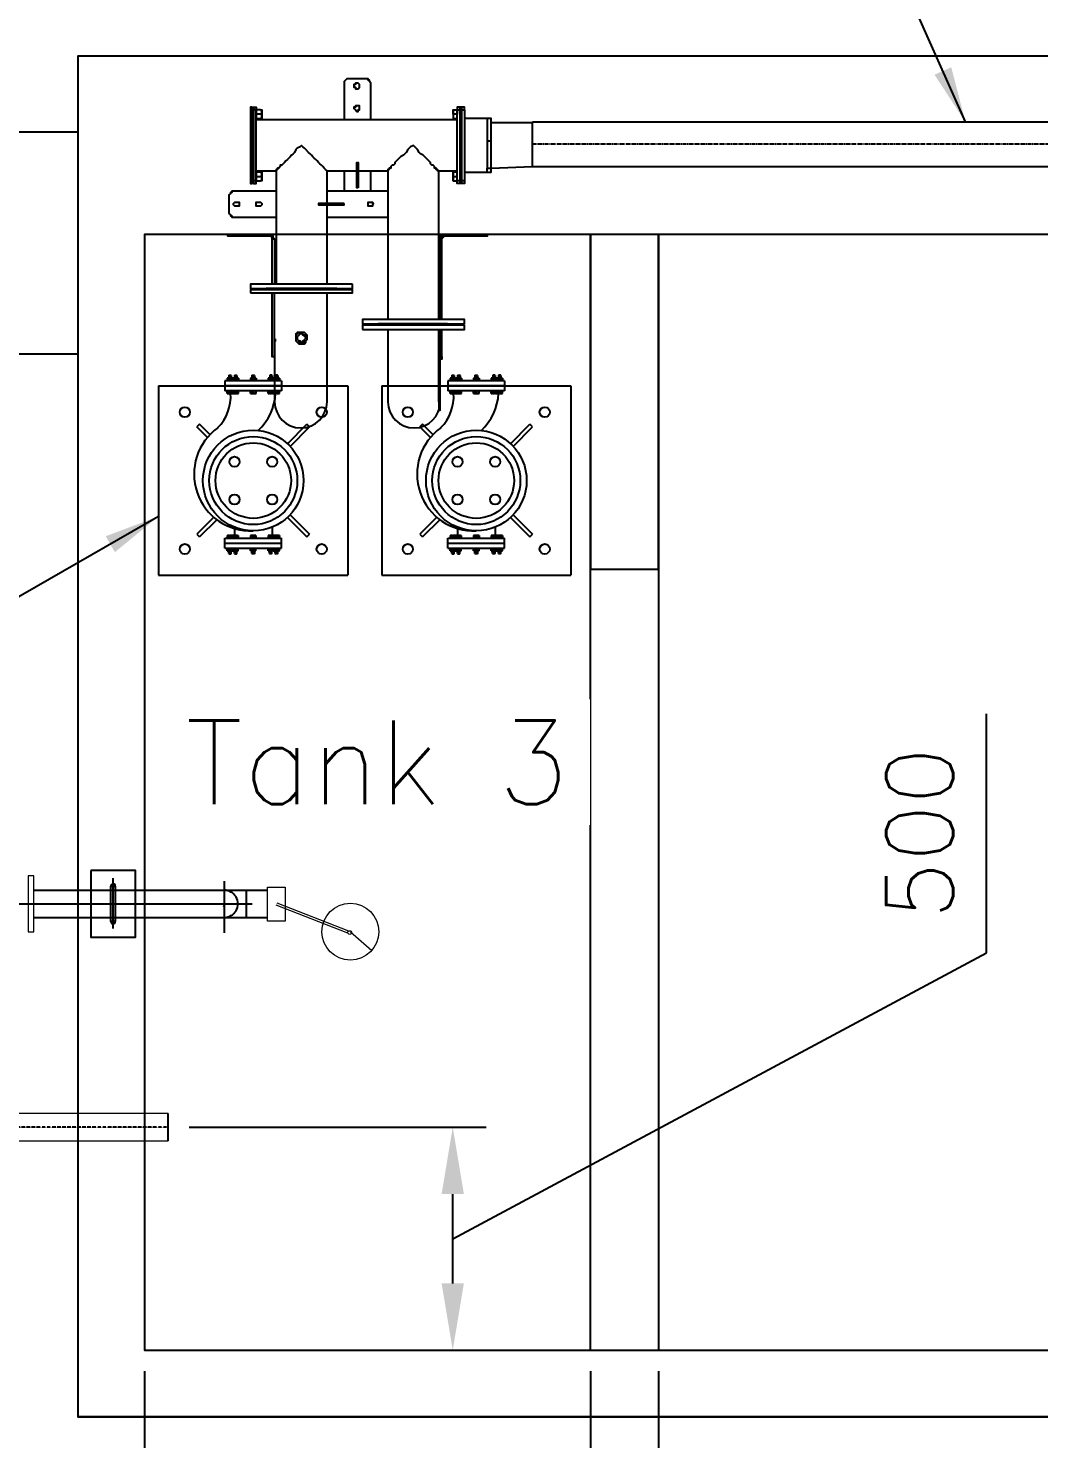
# Model space of a CAD drawing. Header units: millimetres. Extents: x 9 to 20222, y 20 to 9983.
# Drawn here: x 2404 to 4669, y 1765 to 4925 of the extents above; entities that cross this region are included whole.
import ezdxf

# ---------------------------------------------------------------- set-up
doc = ezdxf.new("R2010")
doc.units = ezdxf.units.MM
doc.header["$LTSCALE"] = 0.25
doc.linetypes.add('CENTER2', pattern=[1.125, 0.75, -0.125, 0.125, -0.125])
for name, color, linetype in [('PDF_Geometry', 7, 'Continuous'), ('PIP', 3, 'Continuous'), ('PIPE CEN', 1, 'CENTER2'), ('PIPE-JOCK', 10, 'Continuous')]:
    doc.layers.add(name, color=color, linetype=linetype)
doc.layers.add('WTS_2_PIPEFITT', color=80, linetype='Continuous', lineweight=15)
doc.layers.add('WTS_DIM', color=1, linetype='Continuous', lineweight=15)
doc.styles.add('DIMTEXT', font='swisscl.ttf')
doc.styles.add('RomanS', font='romans.shx')
doc.dimstyles.new('50 DIM', dxfattribs={"dimscale": 50, "dimtxt": 2.5, "dimasz": 2.5, "dimexe": 2.25, "dimexo": 0.8, "dimgap": 0.8, "dimtad": 3, "dimdec": 1, "dimzin": 12, "dimdsep": 46, "dimtxsty": 'DIMTEXT', "dimcen": 0, "dimclrd": 256, "dimclre": 256, "dimclrt": 3, "dimazin": 3, "dimtfac": 1, "dimtdec": 1, "dimtmove": 0, "dimatfit": 0, "dimfxl": 2.25, "dimtolj": 1, "dimarcsym": 1})
doc.dimstyles.new('SPS-100', dxfattribs={"dimscale": 100, "dimtxt": 2.5, "dimasz": 2.5, "dimexe": 1, "dimexo": 0.625, "dimgap": 1, "dimtad": 1, "dimdec": 0, "dimdsep": 46, "dimtxsty": 'RomanS', "dimcen": 1, "dimclrd": 256, "dimclre": 256, "dimclrt": 4, "dimazin": 0, "dimtfac": 1, "dimtdec": 0, "dimtmove": 0, "dimatfit": 3, "dimfxl": 0.5, "dimarcsym": 1})

# ---------------------------------------------------------------- blocks, each defined once
blk = doc.blocks.new('dggffv')
at = {"layer": 'PIP', "color": 2, "linetype": 'Continuous'}
for p, q in [((411.1, 411.1), (-411.1, 411.1)), ((-411.1, 411.1), (-411.1, -411.1)), ((411.1, 411.1), (411.1, -411.1)), ((-233, 244.7), (-244.7, 233)), ((-169.7, 158.1), (-244.7, 233)), ((-159.4, 171), (-233, 244.7)), ((187.7, 199.3), (233, 244.7)), ((199.9, 188.3), (244.7, 233)), ((244.7, 233), (233, 244.7)), ((-292.8, 123.1), (-271.4, 123.1)), ((-292.8, 123.1), (-292.8, -123.1)), ((-271.4, 123.1), (-250, 123.1)), ((-271.4, 123.1), (-271.4, -123.1)), ((-271.4, 123.1), (-271.4, -123.1)), ((-250, 123.1), (-250, -123.1)), ((389.7, -123.1), (389.7, 123.1)), ((411.1, 123.1), (389.7, 123.1)), ((411.1, -123.1), (411.1, 123.1)), ((411.1, -123.1), (411.1, 123.1)), ((432.6, 123.1), (411.1, 123.1)), ((432.6, -123.1), (432.6, 123.1)), ((-208.1, 82.2), (-237.9, 82.2)), ((-202.4, -82.2), (-237.9, -82.2)), ((-292.8, -123.1), (-271.4, -123.1)), ((-271.4, -123.1), (-250, -123.1)), ((-160.2, -148.6), (-244.7, -233)), ((-148.6, -160.2), (-233, -244.7)), ((148.6, -160.2), (233, -244.7)), ((160.2, -148.6), (244.7, -233)), ((411.1, -123.1), (389.7, -123.1)), ((432.6, -123.1), (411.1, -123.1)), ((-244.7, -233), (-233, -244.7)), ((233, -244.7), (244.7, -233)), ((411.1, -411.1), (-411.1, -411.1))]:
    blk.add_line(p, q, dxfattribs=at)
for centre, radius in [((-297.2, 297.2), 22), ((297.2, 297.2), 22), ((0, 0), 218.5), ((0, 0), 191), ((0, 0), 164), ((-81.9, 81.9), 22), ((81.9, 81.9), 22), ((-81.9, -81.9), 22), ((81.9, -81.9), 22), ((-297.2, -297.2), 22), ((297.2, -297.2), 22)]:
    blk.add_circle(centre, radius, dxfattribs=at)
for centre, radius, start, end in [((28.4, 10.5), 247, 35.40283, 182.43702), ((366.1, 292.9), 194.9, 225.61243, 273.40433), ((391.5, 141.7), 238.9, 223.21011, 266.67893)]:
    blk.add_arc(centre, radius, start, end, dxfattribs=at)
at = {"layer": 'PIPE-JOCK', "color": 2}
for p, q in [((-316.3, 106.8), (-317.9, 105.2)), ((-317.9, 105.2), (-317.9, 97.9)), ((-317.9, 105.2), (-317.9, 97.9)), ((-317.9, 105.2), (-317.9, 97.9)), ((-316.3, 96.3), (-317.9, 97.9)), ((-316.3, 81.8), (-317.9, 80.2)), ((-317.9, 80.2), (-317.9, 72.9)), ((-317.9, 80.2), (-317.9, 72.9)), ((-317.9, 80.2), (-317.9, 72.9)), ((-316.3, 71.3), (-317.9, 72.9)), ((-316.3, 106.8), (-304.9, 106.8)), ((-316.3, 106.8), (-316.3, 96.3)), ((-316.3, 106.8), (-316.3, 96.3)), ((-316.3, 96.3), (-304.9, 96.3)), ((-316.3, 81.8), (-316.3, 71.3)), ((-316.3, 81.8), (-316.3, 71.3)), ((-316.3, 81.8), (-304.9, 81.8)), ((-316.3, 71.3), (-304.9, 71.3)), ((-314.7, 106.8), (-314.7, 96.3)), ((-314.7, 106.8), (-314.7, 96.3)), ((-314.7, 106.8), (-314.7, 96.3)), ((-314.7, 81.8), (-314.7, 71.3)), ((-314.7, 81.8), (-314.7, 71.3)), ((-314.7, 81.8), (-314.7, 71.3)), ((-313.1, 106.8), (-313.1, 96.3)), ((-313.1, 81.8), (-313.1, 71.3)), ((-311.4, 106.8), (-311.4, 96.3)), ((-311.4, 81.8), (-311.4, 71.3)), ((-309.8, 106.8), (-309.8, 96.3)), ((-309.8, 81.8), (-309.8, 71.3)), ((-308.2, 106.8), (-308.2, 96.3)), ((-308.2, 81.8), (-308.2, 71.3)), ((-306.6, 106.8), (-306.6, 96.3)), ((-306.6, 81.8), (-306.6, 71.3)), ((-304.9, 113.7), (-304.9, 90.3)), ((-304.9, 113.7), (-292.8, 113.7)), ((-304.9, 90.3), (-292.8, 90.3)), ((-304.9, 88.6), (-292.8, 88.6)), ((-304.9, 88.6), (-304.9, 65.3)), ((-304.9, 65.3), (-292.8, 65.3)), ((-302.5, 110.9), (-292.8, 110.9)), ((-302.5, 102.4), (-292.8, 102.4)), ((-302.5, 93.8), (-292.8, 93.8)), ((-302.5, 85.9), (-292.8, 85.9)), ((-302.5, 77.3), (-292.8, 77.3)), ((-302.5, 68.8), (-292.8, 68.8)), ((-237.9, 113.7), (-250, 113.6)), ((-250, 110.9), (-240.6, 110.9)), ((-250, 102.4), (-240.6, 102.4)), ((-250, 93.8), (-240.6, 93.8)), ((-237.9, 90.3), (-250, 90.3)), ((-237.9, 88.6), (-250, 88.6)), ((-250, 85.9), (-240.6, 85.9)), ((-250, 77.3), (-240.6, 77.3)), ((-250, 68.8), (-240.6, 68.8)), ((-237.9, 65.3), (-250, 65.3)), ((-237.9, 113.7), (-237.9, 90.3)), ((-237.9, 88.6), (-237.9, 65.3)), ((377.6, 113.2), (389.7, 113.1)), ((377.6, 113.2), (377.6, 89.8)), ((377.6, 89.8), (389.7, 89.8)), ((377.6, 88.2), (377.6, 64.8)), ((377.6, 88.2), (389.7, 88.1)), ((377.6, 64.8), (389.7, 64.8)), ((389.7, 110.4), (380.3, 110.4)), ((389.7, 101.9), (380.3, 101.9)), ((389.7, 93.4), (380.3, 93.4)), ((389.7, 85.4), (380.3, 85.4)), ((389.7, 76.9), (380.3, 76.9)), ((389.7, 68.3), (380.3, 68.3)), ((444.7, 113.2), (432.6, 113.2)), ((442.2, 110.4), (432.6, 110.4)), ((442.2, 101.9), (432.6, 101.9)), ((442.2, 93.4), (432.6, 93.4)), ((444.7, 89.8), (432.6, 89.8)), ((444.7, 88.2), (432.6, 88.2)), ((442.2, 85.4), (432.6, 85.4)), ((442.2, 76.9), (432.6, 76.9)), ((442.2, 68.3), (432.6, 68.3)), ((444.7, 64.8), (432.6, 64.8)), ((444.7, 113.2), (444.7, 89.8)), ((456, 106.3), (444.7, 106.3)), ((456, 95.8), (444.7, 95.8)), ((444.7, 88.2), (444.7, 64.8)), ((456, 81.3), (444.7, 81.3)), ((456, 70.8), (444.7, 70.8)), ((446.3, 106.3), (446.3, 95.8)), ((446.3, 81.3), (446.3, 70.8)), ((448, 106.3), (448, 95.8)), ((448, 81.3), (448, 70.8)), ((449.6, 106.3), (449.6, 95.8)), ((449.6, 81.3), (449.6, 70.8)), ((451.2, 106.3), (451.2, 95.8)), ((451.2, 81.3), (451.2, 70.8)), ((452.8, 106.3), (452.8, 95.8)), ((452.8, 81.3), (452.8, 70.8)), ((454.4, 106.3), (454.4, 95.8)), ((454.4, 106.3), (454.4, 95.8)), ((454.4, 106.3), (454.4, 95.8)), ((454.4, 81.3), (454.4, 70.8)), ((454.4, 81.3), (454.4, 70.8)), ((454.4, 81.3), (454.4, 70.8)), ((456, 106.3), (456, 95.8)), ((456, 106.3), (456, 95.8)), ((456, 106.3), (457.6, 104.7)), ((456, 95.8), (457.6, 97.4)), ((456, 81.3), (457.6, 79.7)), ((456, 81.3), (456, 70.8)), ((456, 81.3), (456, 70.8)), ((456, 70.8), (457.6, 72.4)), ((457.6, 104.7), (457.6, 97.4)), ((457.6, 104.7), (457.6, 97.4)), ((457.6, 104.7), (457.6, 97.4)), ((457.6, 79.7), (457.6, 72.4)), ((457.6, 79.7), (457.6, 72.4)), ((457.6, 79.7), (457.6, 72.4)), ((-316.3, 5.9), (-317.9, 4.3)), ((-317.9, -4.6), (-317.9, 4.3)), ((-317.9, -4.6), (-317.9, 4.3)), ((-316.3, -6.2), (-316.3, 5.9)), ((-316.3, 5.9), (-304.9, 5.9)), ((-314.7, -6.2), (-314.7, 5.9)), ((-313.1, -6.2), (-313.1, 5.9)), ((-311.4, -6.2), (-311.4, 5.9)), ((-309.8, -6.2), (-309.8, 5.9)), ((-308.2, -6.2), (-308.2, 5.9)), ((-306.6, -6.2), (-306.6, 5.9)), ((-304.9, -11.8), (-304.9, 11.9)), ((-304.9, 11.9), (-292.8, 11.9)), ((-302.5, 8.4), (-292.8, 8.4)), ((-237.9, 11.9), (-250, 11.9)), ((-250, 8.4), (-240.6, 8.4)), ((-237.9, -11.8), (-237.9, 11.9)), ((377.6, 11.8), (389.7, 11.8)), ((377.6, 11.8), (377.6, -11.9)), ((389.7, 8.7), (380.3, 8.7)), ((380.3, 0.1), (389.7, 0.1)), ((444.7, 11.8), (432.6, 11.8)), ((442.2, 8.7), (432.6, 8.7)), ((442.2, 0.1), (432.6, 0.1)), ((444.7, 11.8), (444.7, -11.9)), ((456, 6.2), (444.7, 6.2)), ((446.3, 6.2), (446.3, -5.9)), ((448, 6.2), (448, -5.9)), ((449.6, 6.2), (449.6, -5.9)), ((451.2, 6.2), (451.2, -5.9)), ((452.8, 6.2), (452.8, -5.9)), ((454.4, 6.2), (454.4, -5.9)), ((456, 6.2), (457.6, 4.6)), ((456, 6.2), (456, -5.9)), ((457.6, 4.6), (457.6, -4.3)), ((457.6, 4.6), (457.6, -4.3)), ((-316.3, -6.2), (-317.9, -4.6)), ((-316.3, -6.2), (-304.9, -6.2)), ((-304.9, -11.8), (-292.8, -11.8)), ((-302.5, -0.1), (-292.8, -0.1)), ((-302.5, -8.7), (-292.8, -8.7)), ((-240.6, -0.1), (-250, -0.1)), ((-250, -8.7), (-240.6, -8.7)), ((-237.9, -11.8), (-250, -11.8)), ((377.6, -11.9), (389.7, -11.9)), ((389.7, -8.4), (380.3, -8.4)), ((442.2, -8.4), (432.6, -8.4)), ((444.7, -11.9), (432.6, -11.9)), ((456, -5.9), (444.7, -5.9)), ((456, -5.9), (457.6, -4.3)), ((-316.3, -70.8), (-317.9, -72.4)), ((-317.9, -79.7), (-317.9, -72.4)), ((-317.9, -79.7), (-317.9, -72.4)), ((-317.9, -79.7), (-317.9, -72.4)), ((-316.3, -81.3), (-317.9, -79.7)), ((-316.3, -95.8), (-317.9, -97.4)), ((-317.9, -104.7), (-317.9, -97.4)), ((-317.9, -104.7), (-317.9, -97.4)), ((-317.9, -104.7), (-317.9, -97.4)), ((-316.3, -106.3), (-317.9, -104.7)), ((-316.3, -70.8), (-304.9, -70.8)), ((-316.3, -81.3), (-316.3, -70.8)), ((-316.3, -81.3), (-316.3, -70.8)), ((-316.3, -81.3), (-304.9, -81.3)), ((-316.3, -106.3), (-316.3, -95.8)), ((-316.3, -106.3), (-316.3, -95.8)), ((-316.3, -95.8), (-304.9, -95.8)), ((-316.3, -106.3), (-304.9, -106.3)), ((-314.7, -81.3), (-314.7, -70.8)), ((-314.7, -81.3), (-314.7, -70.8)), ((-314.7, -81.3), (-314.7, -70.8)), ((-314.7, -106.3), (-314.7, -95.8)), ((-314.7, -106.3), (-314.7, -95.8)), ((-314.7, -106.3), (-314.7, -95.8)), ((-313.1, -81.3), (-313.1, -70.8)), ((-313.1, -106.3), (-313.1, -95.8)), ((-311.4, -81.3), (-311.4, -70.8)), ((-311.4, -106.3), (-311.4, -95.8)), ((-309.8, -81.3), (-309.8, -70.8)), ((-309.8, -106.3), (-309.8, -95.8)), ((-308.2, -81.3), (-308.2, -70.8)), ((-308.2, -106.3), (-308.2, -95.8)), ((-306.6, -81.3), (-306.6, -70.8)), ((-306.6, -106.3), (-306.6, -95.8)), ((-304.9, -88.2), (-304.9, -64.8)), ((-304.9, -64.8), (-292.8, -64.8)), ((-304.9, -88.2), (-292.8, -88.2)), ((-304.9, -89.8), (-292.8, -89.8)), ((-304.9, -113.2), (-304.9, -89.8)), ((-304.9, -113.2), (-292.8, -113.2)), ((-302.5, -68.3), (-292.8, -68.3)), ((-302.5, -76.9), (-292.8, -76.9)), ((-302.5, -85.4), (-292.8, -85.4)), ((-302.5, -93.4), (-292.8, -93.4)), ((-302.5, -101.9), (-292.8, -101.9)), ((-302.5, -110.4), (-292.8, -110.4)), ((-237.9, -64.8), (-250, -64.8)), ((-250, -68.3), (-240.6, -68.3)), ((-250, -76.9), (-240.6, -76.9)), ((-250, -85.4), (-240.6, -85.4)), ((-237.9, -88.2), (-250, -88.1)), ((-237.9, -89.8), (-250, -89.8)), ((-250, -93.4), (-240.6, -93.4)), ((-250, -101.9), (-240.6, -101.9)), ((-250, -110.4), (-240.6, -110.4)), ((-237.9, -113.2), (-250, -113.1)), ((-237.9, -88.2), (-237.9, -64.8)), ((-237.9, -113.2), (-237.9, -89.8)), ((377.6, -65.3), (389.7, -65.3)), ((377.6, -88.6), (377.6, -65.3)), ((377.6, -88.6), (389.7, -88.6)), ((377.6, -113.7), (377.6, -90.3)), ((377.6, -90.3), (389.7, -90.3)), ((377.6, -113.7), (389.7, -113.6)), ((389.7, -68.8), (380.3, -68.8)), ((389.7, -77.3), (380.3, -77.3)), ((389.7, -85.9), (380.3, -85.9)), ((389.7, -93.8), (380.3, -93.8)), ((389.7, -102.4), (380.3, -102.4)), ((389.7, -110.9), (380.3, -110.9)), ((444.7, -65.3), (432.6, -65.3)), ((442.2, -68.8), (432.6, -68.8)), ((442.2, -77.3), (432.6, -77.3)), ((442.2, -85.9), (432.6, -85.9)), ((444.7, -88.6), (432.6, -88.6)), ((444.7, -90.3), (432.6, -90.3)), ((442.2, -93.8), (432.6, -93.8)), ((442.2, -102.4), (432.6, -102.4)), ((442.2, -110.9), (432.6, -110.9)), ((444.7, -113.7), (432.6, -113.7)), ((444.7, -88.6), (444.7, -65.3)), ((456, -71.3), (444.7, -71.3)), ((456, -81.8), (444.7, -81.8)), ((444.7, -113.7), (444.7, -90.3)), ((456, -96.3), (444.7, -96.3)), ((456, -106.8), (444.7, -106.8)), ((446.3, -81.8), (446.3, -71.3)), ((446.3, -106.8), (446.3, -96.3)), ((448, -81.8), (448, -71.3)), ((448, -106.8), (448, -96.3)), ((449.6, -81.8), (449.6, -71.3)), ((449.6, -106.8), (449.6, -96.3)), ((451.2, -81.8), (451.2, -71.3)), ((451.2, -106.8), (451.2, -96.3)), ((452.8, -81.8), (452.8, -71.3)), ((452.8, -106.8), (452.8, -96.3)), ((454.4, -81.8), (454.4, -71.3)), ((454.4, -81.8), (454.4, -71.3)), ((454.4, -81.8), (454.4, -71.3)), ((454.4, -106.8), (454.4, -96.3)), ((454.4, -106.8), (454.4, -96.3)), ((454.4, -106.8), (454.4, -96.3)), ((456, -81.8), (456, -71.3)), ((456, -81.8), (456, -71.3)), ((456, -71.3), (457.6, -72.9)), ((456, -81.8), (457.6, -80.2)), ((456, -96.3), (457.6, -97.9)), ((456, -106.8), (456, -96.3)), ((456, -106.8), (456, -96.3)), ((456, -106.8), (457.6, -105.2)), ((457.6, -80.2), (457.6, -72.9)), ((457.6, -80.2), (457.6, -72.9)), ((457.6, -80.2), (457.6, -72.9)), ((457.6, -105.2), (457.6, -97.9)), ((457.6, -105.2), (457.6, -97.9)), ((457.6, -105.2), (457.6, -97.9))]:
    blk.add_line(p, q, dxfattribs=at)
for centre, radius, start, end in [((-302.9, 113), 2.13, 160.39928, 282.13373), ((-302, 90.9), 2.94, 98.31764, 192.18536), ((-302.9, 87.9), 2.13, 160.39928, 282.13373), ((-302, 65.9), 2.94, 98.31764, 192.18536), ((-300, 106.6), 4.93, 120.15978, 239.84022), ((-300, 98.1), 4.93, 120.12104, 239.87896), ((-300, 81.6), 4.93, 120.15978, 239.84022), ((-300, 73.1), 4.93, 120.12104, 239.87896), ((-240.2, 113.2), 2.37, 261.43533, 9.96526), ((-242.6, 106.6), 4.71, 295.35066, 64.64934), ((-242.6, 98.1), 4.72, 295.35181, 64.64819), ((-240.6, 91), 2.8, 344.78674, 89.78618), ((-240.2, 88.2), 2.37, 261.43533, 9.96526), ((-242.6, 81.6), 4.71, 295.35066, 64.64934), ((-242.6, 73.1), 4.72, 295.35181, 64.64819), ((-240.6, 66), 2.8, 344.78674, 89.78618), ((380.3, 90.6), 2.8, 90.21382, 195.21326), ((380.3, 65.5), 2.8, 90.21382, 195.21326), ((380, 112.7), 2.37, 170.03474, 278.56467), ((382.3, 106.1), 4.71, 115.35066, 244.64934), ((382.3, 97.6), 4.72, 115.35181, 244.64819), ((380, 87.7), 2.37, 170.03474, 278.56467), ((382.3, 81.1), 4.71, 115.35066, 244.64934), ((382.3, 72.6), 4.72, 115.35181, 244.64819), ((442.6, 112.5), 2.13, 257.86627, 19.60072), ((439.7, 106.1), 4.93, 300.15978, 59.84022), ((439.7, 97.6), 4.93, 300.12104, 59.87896), ((441.8, 90.4), 2.94, 347.81464, 81.68236), ((442.6, 87.4), 2.13, 257.86627, 19.60072), ((439.7, 81.1), 4.93, 300.15978, 59.84022), ((439.7, 72.6), 4.93, 300.12104, 59.87896), ((441.8, 65.4), 2.94, 347.81464, 81.68236), ((-300.8, 12.2), 4.13, 183.40374, 246.09326), ((-300, 4.1), 4.93, 120.12104, 239.87896), ((-240.6, 11.2), 2.8, 270.21382, 15.21326), ((-242.6, 4.1), 4.72, 295.35181, 64.64819), ((380, 11), 2.37, 170.03474, 278.56467), ((382.3, 4.4), 4.71, 115.35066, 244.64934), ((382.3, -4.1), 4.72, 115.35181, 244.64819), ((442, 11.3), 2.69, 275.21187, 1.51157), ((439.7, 4.4), 4.93, 300.15978, 59.84022), ((439.7, -4.1), 4.93, 300.12104, 59.87896), ((-300, -4.4), 4.93, 120.15978, 239.84022), ((-302.2, -11.3), 2.69, 95.21187, 181.51157), ((-242.6, -4.4), 4.71, 295.35066, 64.64934), ((-240.2, -11), 2.37, 350.03474, 98.56467), ((380.3, -11.2), 2.8, 90.21382, 195.21326), ((440.5, -12.2), 4.13, 3.40374, 66.09326), ((-302, -65.4), 2.94, 167.81464, 261.68236), ((-302.9, -87.4), 2.13, 77.86627, 199.60072), ((-302, -90.4), 2.94, 167.81464, 261.68236), ((-302.9, -112.5), 2.13, 77.86627, 199.60072), ((-300, -72.6), 4.93, 120.12104, 239.87896), ((-300, -81.1), 4.93, 120.15978, 239.84022), ((-300, -97.6), 4.93, 120.12104, 239.87896), ((-300, -106.1), 4.93, 120.15978, 239.84022), ((-240.6, -65.5), 2.8, 270.21382, 15.21326), ((-242.6, -72.6), 4.72, 295.35181, 64.64819), ((-242.6, -81.1), 4.71, 295.35066, 64.64934), ((-240.2, -87.7), 2.37, 350.03474, 98.56467), ((-240.6, -90.6), 2.8, 270.21382, 15.21326), ((-242.6, -97.6), 4.72, 295.35181, 64.64819), ((-242.6, -106.1), 4.71, 295.35066, 64.64934), ((-240.2, -112.7), 2.37, 350.03474, 98.56467), ((380.3, -66), 2.8, 164.78674, 269.78618), ((380.3, -91), 2.8, 164.78674, 269.78618), ((382.3, -73.1), 4.72, 115.35181, 244.64819), ((382.3, -81.6), 4.71, 115.35066, 244.64934), ((380, -88.2), 2.37, 81.43533, 189.96526), ((382.3, -98.1), 4.72, 115.35181, 244.64819), ((382.3, -106.6), 4.71, 115.35066, 244.64934), ((380, -113.2), 2.37, 81.43533, 189.96526), ((441.8, -65.9), 2.94, 278.31764, 12.18536), ((439.7, -73.1), 4.93, 300.12104, 59.87896), ((439.7, -81.6), 4.93, 300.15978, 59.84022), ((442.6, -87.9), 2.13, 340.39928, 102.13373), ((441.8, -90.9), 2.94, 278.31764, 12.18536), ((439.7, -98.1), 4.93, 300.12104, 59.87896), ((439.7, -106.6), 4.93, 300.15978, 59.84022), ((442.6, -113), 2.13, 340.39928, 102.13373)]:
    blk.add_arc(centre, radius, start, end, dxfattribs=at)
blk = doc.blocks.new('*D62')
at = {"color": 1, "lineweight": -2, "transparency": 16777216}
for p, q in [((3816.5, 1916.1), (3816.5, 1376.2)), ((8316.7, 1916.1), (8316.7, 1376.2)), ((8166.7, 1451.2), (3966.5, 1451.2))]:
    blk.add_line(p, q, dxfattribs=at)
at = {"color": 1, "transparency": 16777216}
for points in [[(3966.5, 1476.2), (3966.5, 1426.2), (3816.5, 1451.2)], [(8166.7, 1476.2), (8166.7, 1426.2), (8316.7, 1451.2)]]:
    blk.add_solid(points, dxfattribs=at)
at = {"layer": 'Defpoints', "color": 0, "transparency": 16777216}
for p in [(3816.5, 1963), (8316.7, 1963), (3816.5, 1451.2)]:
    blk.add_point(p, dxfattribs=at)
at = {"color": 4, "transparency": 16777216, "insert": (6066.6, 1601.2), "char_height": 150, "attachment_point": 5, "style": 'RomanS', "bg_fill": 3, "box_fill_scale": 1.1, "bg_fill_color": 256, "bg_fill_true_color": 13158600, "bg_fill_transparency": 0}
blk.add_mtext('4500', dxfattribs=at)
blk = doc.blocks.new('*D68')
at = {"color": 1, "lineweight": -2, "transparency": 16777216}
for p, q in [((2664.1, 1916.1), (2664.1, 1335.2)), ((3664.1, 1916.1), (3664.1, 1335.2)), ((2814.1, 1410.2), (3514.1, 1410.2))]:
    blk.add_line(p, q, dxfattribs=at)
at = {"color": 1, "transparency": 16777216}
for points in [[(2814.1, 1435.2), (2814.1, 1385.2), (2664.1, 1410.2)], [(3514.1, 1435.2), (3514.1, 1385.2), (3664.1, 1410.2)]]:
    blk.add_solid(points, dxfattribs=at)
at = {"layer": 'Defpoints', "color": 0, "transparency": 16777216}
for p in [(2664.1, 1963), (3664.1, 1963), (3664.1, 1410.2)]:
    blk.add_point(p, dxfattribs=at)
at = {"color": 4, "transparency": 16777216, "insert": (3164.1, 1560.2), "char_height": 150, "attachment_point": 5, "style": 'RomanS', "bg_fill": 3, "box_fill_scale": 1.1, "bg_fill_color": 256, "bg_fill_true_color": 13158600, "bg_fill_transparency": 0}
blk.add_mtext('1000', dxfattribs=at)
blk = doc.blocks.new('*D64')
at = {"color": 1, "lineweight": -2, "transparency": 16777216}
for p, q in [((4552.2, 2853.8), (4552.2, 3389.5)), ((3355.5, 2213), (4552.2, 2853.8)), ((2764.2, 2463), (3430.5, 2463)), ((3355.5, 2113), (3355.5, 2313)), ((2711, 1963), (3430.5, 1963))]:
    blk.add_line(p, q, dxfattribs=at)
at = {"color": 1, "transparency": 16777216}
for points in [[(3330.5, 2313), (3380.5, 2313), (3355.5, 2463)], [(3330.5, 2113), (3380.5, 2113), (3355.5, 1963)]]:
    blk.add_solid(points, dxfattribs=at)
at = {"layer": 'Defpoints', "color": 0, "transparency": 16777216}
for p in [(2717.3, 2463), (3355.5, 2463), (2664.1, 1963)]:
    blk.add_point(p, dxfattribs=at)
at = {"color": 4, "transparency": 16777216, "insert": (4402.2, 3121.7), "char_height": 150, "attachment_point": 5, "rotation": 90, "style": 'RomanS', "bg_fill": 3, "box_fill_scale": 1.1, "bg_fill_color": 256, "bg_fill_true_color": 13158600, "bg_fill_transparency": 0}
blk.add_mtext('500', dxfattribs=at)

msp = doc.modelspace()

# ---------------------------------------------------------------- linework, layer by layer
at = {"color": 1}
msp.add_line((2594.1, 2908.3), (2594.1, 3021.1), dxfattribs=at)
at = {"color": 6}
for p, q in [((2843, 3014), (2843, 2898.6)), ((2416.3, 2993.9), (2843, 2993.9)), ((2416.3, 2932.9), (2840.8, 2932.9))]:
    msp.add_line(p, q, dxfattribs=at)
for p, q in [((2843, 2958), (2841.1, 2958.7)), ((2717.3, 2432.5), (2717.3, 2493.5))]:
    msp.add_line(p, q)
for points in [[(11966.1, 4863), (2514.9, 4863), (2514.9, 1813.8)], [(3534.3, 4715.3), (11290.8, 4715.3)], [(3534.3, 4615.3), (11290.8, 4615.3)]]:
    msp.add_lwpolyline(points)
at = {"color": 1, "linetype": 'CENTER2', "ltscale": 50}
msp.add_lwpolyline([(11290.8, 4665.3), (3534, 4665.3)], dxfattribs=at)
for points in [[(2664.1, 1963), (3664.1, 1963), (3664.1, 4463), (2664.1, 4463)], [(3664.1, 3713), (3816.5, 3713), (3816.5, 4463), (3664.1, 4463)], [(3816.5, 1963), (8316.7, 1963), (8316.7, 4463), (3816.5, 4463)], [(2589.2, 2923.7), (2589.2, 3003.1), (2599, 3003.1), (2599, 2923.7)]]:
    msp.add_lwpolyline(points, close=True)
at = {"color": 1}
msp.add_lwpolyline([(2544.1, 3038.4), (2544.1, 2888.4), (2644.1, 2888.4), (2644.1, 3038.4)], close=True, dxfattribs=at)
at = {"lineweight": 5}
msp.add_lwpolyline([(2717.3, 2493.5), (2350.1, 2493.5), (2350.1, 2432.5), (2717.3, 2432.5)], dxfattribs=at)
for centre, radius, start, end in [((3014.9, 4088.4), 58.7, 180, 0), ((3268.9, 4088.4), 58.7, 180, 0), ((2594.1, 3003.1), 4.95, 350.8122, 180), ((2594.1, 2923.7), 4.92, 180, 0)]:
    msp.add_arc(centre, radius, start, end)
at = {"color": 6}
msp.add_arc((2843.2, 2963.4), 30.5, 269.5169, 90.4831, dxfattribs=at)
at = {"layer": 'PDF_Geometry', "lineweight": 25}
for p, q in [((3073.7, 4088.4), (3073.7, 4332.8)), ((3210.2, 4250.3), (3210.2, 4088.4)), ((3324.5, 4088.4), (3324.5, 4250.3))]:
    msp.add_line(p, q, dxfattribs=at)
for points in [[(2565.7, 4863), (2514.9, 4863), (2514.9, 1813.8), (13115.3, 1813.8), (13115.3, 4047.8), (13115.3, 1813.8), (2514.9, 1813.8)], [(3172.1, 4720.1), (3172.1, 4802.6), (3168.9, 4805.8), (3168.9, 4809), (3165.7, 4809), (3165.7, 4812.2), (3162.6, 4812.2), (3159.4, 4812.2), (3121.3, 4812.2), (3118.1, 4812.2), (3114.9, 4809), (3111.8, 4805.8), (3111.8, 4802.6), (3111.8, 4720.1)], [(2902.2, 4583.6), (2902.2, 4580.4), (2902.2, 4577.2), (2905.4, 4577.2), (2905.4, 4580.4), (2905.4, 4583.6), (2905.4, 4742.3), (2902.2, 4742.3), (2902.2, 4583.6), (2905.4, 4583.6), (2908.6, 4583.6), (2908.6, 4580.4), (2908.6, 4577.2), (2914.9, 4577.2), (2914.9, 4580.4), (2914.9, 4583.6), (2908.6, 4583.6), (2908.6, 4580.4), (2908.6, 4577.2), (2905.4, 4577.2), (2905.4, 4580.4), (2905.4, 4583.6), (2905.4, 4742.3), (2905.4, 4745.5), (2905.4, 4748.7), (2902.2, 4748.7), (2902.2, 4745.5), (2902.2, 4742.3)], [(2914.9, 4583.6), (2914.9, 4742.3), (2908.6, 4742.3), (2908.6, 4745.5), (2908.6, 4748.7), (2914.9, 4748.7), (2914.9, 4745.5), (2914.9, 4742.3)], [(2914.9, 4742.3), (2914.9, 4742.3)], [(2924.5, 4742.3), (2927.6, 4742.3), (2927.6, 4739.1), (2924.5, 4742.3), (2914.9, 4742.3), (2914.9, 4739.1), (2914.9, 4732.8)], [(3381.6, 4583.6), (3381.6, 4580.4), (3381.6, 4577.2), (3375.3, 4577.2), (3375.3, 4580.4), (3375.3, 4583.6), (3375.3, 4580.4), (3375.3, 4577.2), (3372.1, 4577.2), (3372.1, 4580.4), (3372.1, 4583.6), (3365.7, 4583.6), (3365.7, 4742.3), (3365.7, 4739.1), (3365.7, 4732.8), (3356.2, 4732.8), (3356.2, 4736), (3356.2, 4739.1), (3356.2, 4742.3), (3365.7, 4742.3), (3372.1, 4742.3), (3372.1, 4745.5), (3372.1, 4748.7), (3365.7, 4748.7), (3365.7, 4745.5), (3365.7, 4742.3)], [(3356.2, 4742.3), (3356.2, 4739.1), (3356.2, 4736), (3356.2, 4732.8), (3356.2, 4729.6), (3356.2, 4726.5), (3356.2, 4723.3)], [(3356.2, 4742.3), (3356.2, 4742.3)], [(3381.6, 4742.3), (3381.6, 4583.6), (3375.3, 4583.6), (3375.3, 4742.3), (3381.6, 4742.3), (3381.6, 4745.5), (3381.6, 4748.7), (3375.3, 4748.7), (3375.3, 4745.5), (3375.3, 4742.3), (3375.3, 4583.6), (3372.1, 4583.6), (3372.1, 4580.4), (3372.1, 4577.2), (3365.7, 4577.2), (3365.7, 4580.4), (3365.7, 4583.6)], [(3365.7, 4742.3), (3365.7, 4742.3)], [(2914.9, 4723.3), (2914.9, 4723.3)], [(3365.7, 4720.1), (2914.9, 4720.1)], [(2924.5, 4732.8), (2927.6, 4736), (2927.6, 4739.1), (2927.6, 4736), (2927.6, 4732.8), (2927.6, 4729.6), (2927.6, 4726.5), (2927.6, 4723.3), (2924.5, 4723.3)], [(3356.2, 4732.8), (3356.2, 4729.6), (3356.2, 4726.5), (3356.2, 4723.3), (3365.7, 4723.3), (3365.7, 4729.6), (3365.7, 4732.8)], [(3356.2, 4723.3), (3356.2, 4723.3)], [(3365.7, 4723.3), (3365.7, 4723.3)], [(3432.4, 4602.6), (3441.9, 4602.6), (3441.9, 4612.2), (3441.9, 4672.5), (3441.9, 4723.3), (3432.4, 4723.3), (3381.6, 4723.3)], [(3432.4, 4723.3), (3432.4, 4713.8), (3432.4, 4710.6), (3432.4, 4707.4), (3432.4, 4704.2), (3432.4, 4701.1), (3432.4, 4694.7), (3432.4, 4691.5), (3432.4, 4688.4), (3432.4, 4685.2), (3432.4, 4682), (3432.4, 4672.5)], [(3441.9, 4672.5), (3432.4, 4672.5), (3432.4, 4659.8), (3432.4, 4656.6), (3432.4, 4653.4), (3432.4, 4647.1), (3432.4, 4643.9), (3432.4, 4637.6), (3432.4, 4634.4), (3432.4, 4631.2), (3432.4, 4628), (3432.4, 4621.7), (3432.4, 4612.2), (3441.9, 4612.2), (3534, 4615.3), (3534, 4618.5), (3534, 4621.7), (3534, 4624.9), (3534, 4628), (3534, 4631.2), (3534, 4634.4), (3534, 4637.6), (3534, 4640.7), (3534, 4643.9), (3534, 4647.1), (3534, 4653.4), (3534, 4656.6), (3534, 4659.8), (3534, 4666.1), (3534, 4669.3), (3534, 4672.5), (3534, 4675.7), (3534, 4682), (3534, 4685.2), (3534, 4688.4), (3534, 4691.5), (3534, 4694.7), (3534, 4697.9), (3534, 4701.1), (3534, 4704.2), (3534, 4707.4), (3534, 4710.6), (3534, 4713.8), (3441.9, 4713.8)], [(2514.9, 4195), (1514.9, 4195), (1514.9, 4693.4), (2514.9, 4693.4)], [(3073.7, 4605.8), (3070.5, 4609), (3067.3, 4612.2), (3064.1, 4615.3), (3061, 4618.5), (3057.8, 4621.7), (3054.6, 4624.9), (3051.4, 4628), (3048.3, 4631.2), (3045.1, 4634.4), (3041.9, 4637.6), (3038.7, 4640.7), (3035.6, 4643.9), (3032.4, 4647.1), (3026, 4653.4), (3022.9, 4656.6), (3019.7, 4659.8), (3016.5, 4663), (3013.3, 4659.8), (3007, 4656.6), (3003.8, 4653.4), (3000.6, 4647.1), (2997.5, 4643.9), (2994.3, 4640.7), (2991.1, 4637.6), (2988, 4634.4), (2984.8, 4631.2), (2981.6, 4628), (2978.4, 4624.9), (2975.3, 4621.7), (2972.1, 4618.5), (2968.9, 4618.5), (2968.9, 4615.3), (2965.7, 4612.2), (2962.6, 4612.2), (2962.6, 4609), (2959.4, 4609), (2959.4, 4605.8)], [(3324.5, 4605.8), (3321.3, 4605.8), (3321.3, 4609), (3318.1, 4609), (3318.1, 4612.2), (3314.9, 4612.2), (3314.9, 4615.3), (3311.8, 4618.5), (3308.6, 4618.5), (3305.4, 4621.7), (3305.4, 4624.9), (3302.2, 4628), (3299.1, 4631.2), (3295.9, 4634.4), (3292.7, 4637.6), (3289.5, 4640.7), (3283.2, 4643.9), (3280, 4647.1), (3276.8, 4653.4), (3273.7, 4656.6), (3270.5, 4659.8), (3267.3, 4663), (3261, 4659.8), (3257.8, 4656.6), (3254.6, 4653.4), (3251.4, 4647.1), (3248.3, 4643.9), (3245.1, 4640.7), (3238.7, 4637.6), (3235.6, 4634.4), (3232.4, 4631.2), (3229.2, 4628), (3226, 4624.9), (3226, 4621.7), (3222.9, 4618.5), (3219.7, 4618.5), (3216.5, 4615.3), (3216.5, 4612.2), (3213.3, 4612.2), (3213.3, 4609), (3210.2, 4609), (3210.2, 4605.8)], [(2914.9, 4605.8), (2959.4, 4605.8), (2959.4, 4351.8)], [(2914.9, 4602.6), (2914.9, 4602.6)], [(2924.5, 4602.6), (2927.6, 4602.6), (2927.6, 4599.5), (2924.5, 4602.6), (2914.9, 4602.6), (2914.9, 4599.5), (2914.9, 4593.1), (2924.5, 4593.1)], [(2914.9, 4593.1), (2914.9, 4589.9), (2914.9, 4583.6), (2924.5, 4583.6), (2927.6, 4586.8), (2927.6, 4589.9), (2927.6, 4586.8), (2927.6, 4583.6), (2924.5, 4583.6)], [(2914.9, 4583.6), (2914.9, 4583.6)], [(3073.7, 4532.8), (3073.7, 4605.8), (3140.3, 4605.8)], [(3111.8, 4605.8), (3111.8, 4561.4), (3172.1, 4561.4), (3172.1, 4605.8)], [(3143.5, 4605.8), (3210.2, 4605.8), (3210.2, 4272.5)], [(3324.5, 4272.5), (3324.5, 4605.8), (3365.7, 4605.8)], [(3356.2, 4593.1), (3356.2, 4589.9), (3356.2, 4593.1), (3356.2, 4596.3), (3356.2, 4599.5), (3356.2, 4602.6)], [(3356.2, 4602.6), (3356.2, 4602.6)], [(3356.2, 4583.6), (3356.2, 4586.8), (3356.2, 4589.9), (3356.2, 4586.8), (3356.2, 4583.6), (3365.7, 4583.6), (3365.7, 4589.9), (3365.7, 4593.1)], [(3356.2, 4583.6), (3356.2, 4583.6)], [(3365.7, 4602.6), (3365.7, 4602.6)], [(3365.7, 4583.6), (3365.7, 4583.6)], [(3381.6, 4602.6), (3432.4, 4602.6), (3432.4, 4605.8), (3432.4, 4609), (3432.4, 4612.2)], [(3432.4, 4602.6), (3432.4, 4602.6)], [(2959.4, 4501.1), (2867.3, 4501.1), (2864.1, 4501.1), (2861, 4501.1), (2861, 4504.2), (2857.8, 4504.2), (2857.8, 4507.4), (2854.6, 4510.6), (2854.6, 4551.8), (2857.8, 4555), (2857.8, 4558.2), (2861, 4558.2), (2861, 4561.4), (2864.1, 4561.4), (2867.3, 4561.4), (2959.4, 4561.4)], [(3073.7, 4561.4), (3210.2, 4561.4)], [(3073.7, 4351.8), (3073.7, 4529.6)], [(3210.2, 4501.1), (3073.7, 4501.1)], [(2854.6, 4459.8), (2851.4, 4459.8), (2851.4, 4463)], [(2946.7, 4459.8), (2854.6, 4459.8), (2854.6, 4463)], [(3210.2, 4463), (3073.7, 4463)], [(3426, 4463), (3426, 4459.8), (3334, 4459.8), (3334, 4463), (3330.8, 4463), (3330.8, 4459.8), (3327.6, 4459.8), (3327.6, 4456.6), (3327.6, 4453.4), (3327.6, 4272.5)], [(3334, 4459.8), (3334, 4456.6), (3330.8, 4456.6), (3330.8, 4453.4), (3327.6, 4453.4)], [(3432.4, 4463), (3432.4, 4459.8), (3429.2, 4459.8), (3426, 4459.8)], [(3664.1, 4463), (3664.1, 4161.4)], [(3816.5, 4161.4), (3816.5, 4463)], [(2949.9, 4453.4), (2949.9, 4351.8)], [(2956.2, 4453.4), (2956.2, 4351.8)], [(3330.8, 4272.5), (3330.8, 4453.4)], [(3095.9, 4339.1), (3095.9, 4342.3), (3092.7, 4342.3), (3089.5, 4342.3), (3086.4, 4342.3), (3083.2, 4342.3), (3080, 4342.3), (3076.8, 4342.3), (3073.7, 4342.3), (3067.3, 4342.3), (3064.1, 4342.3), (3061, 4342.3), (3054.6, 4342.3), (3051.4, 4342.3), (3045.1, 4342.3), (3041.9, 4342.3), (3035.6, 4342.3), (3032.4, 4342.3), (3026, 4342.3), (3019.7, 4342.3), (3016.5, 4342.3), (3010.2, 4342.3), (3003.8, 4342.3), (3000.6, 4342.3), (2994.3, 4342.3), (2991.1, 4342.3), (2984.8, 4342.3), (2981.6, 4342.3), (2975.3, 4342.3), (2972.1, 4342.3), (2965.7, 4342.3), (2962.6, 4342.3), (2959.4, 4342.3), (2956.2, 4342.3), (2953, 4342.3), (2949.9, 4342.3), (2946.7, 4342.3), (2943.5, 4342.3), (2940.3, 4342.3), (2937.2, 4342.3), (2937.2, 4339.1)], [(2937.2, 4342.3), (2937.2, 4342.3)], [(2937.2, 4342.3), (2940.3, 4342.3), (2943.5, 4342.3), (2946.7, 4342.3), (2949.9, 4342.3), (2953, 4342.3), (2956.2, 4342.3), (2962.6, 4342.3), (2965.7, 4342.3), (2968.9, 4342.3), (2972.1, 4342.3), (2978.4, 4342.3), (2981.6, 4342.3), (2988, 4342.3), (2991.1, 4342.3), (2997.5, 4342.3), (3003.8, 4342.3), (3007, 4342.3), (3013.3, 4342.3), (3019.7, 4342.3), (3022.9, 4342.3), (3029.2, 4342.3), (3035.6, 4342.3), (3038.7, 4342.3), (3045.1, 4342.3), (3048.3, 4342.3), (3054.6, 4342.3), (3057.8, 4342.3), (3061, 4342.3), (3067.3, 4342.3), (3070.5, 4342.3), (3073.7, 4342.3), (3076.8, 4342.3), (3080, 4342.3), (3083.2, 4342.3), (3086.4, 4342.3), (3089.5, 4342.3), (3092.7, 4342.3), (3095.9, 4342.3)], [(2949.9, 4332.8), (2949.9, 4189.9), (2956.2, 4189.9), (2956.2, 4332.8)], [(3095.9, 4342.3), (3095.9, 4342.3)], [(3343.5, 4259.8), (3343.5, 4263), (3340.3, 4263), (3337.2, 4263), (3334, 4263), (3330.8, 4263), (3327.6, 4263), (3324.5, 4263), (3321.3, 4263), (3318.1, 4263), (3314.9, 4263), (3311.8, 4263), (3305.4, 4263), (3302.2, 4263), (3295.9, 4263), (3292.7, 4263), (3286.4, 4263), (3280, 4263), (3276.8, 4263), (3270.5, 4263), (3267.3, 4263), (3261, 4263), (3254.6, 4263), (3251.4, 4263), (3245.1, 4263), (3238.7, 4263), (3235.6, 4263), (3229.2, 4263), (3226, 4263), (3222.9, 4263), (3216.5, 4263), (3213.3, 4263), (3210.2, 4263), (3207, 4263), (3203.8, 4263), (3200.6, 4263), (3197.5, 4263), (3194.3, 4263), (3191.1, 4263), (3188, 4263), (3188, 4259.8)], [(3188, 4263), (3188, 4263)], [(3188, 4263), (3191.1, 4263), (3194.3, 4263), (3197.5, 4263), (3200.6, 4263), (3203.8, 4263), (3207, 4263), (3210.2, 4263), (3216.5, 4263), (3219.7, 4263), (3222.9, 4263), (3229.2, 4263), (3232.4, 4263), (3238.7, 4263), (3241.9, 4263), (3248.3, 4263), (3251.4, 4263), (3257.8, 4263), (3264.1, 4263), (3267.3, 4263), (3273.7, 4263), (3280, 4263), (3283.2, 4263), (3289.5, 4263), (3292.7, 4263), (3299.1, 4263), (3302.2, 4263), (3308.6, 4263), (3311.8, 4263), (3318.1, 4263), (3321.3, 4263), (3324.5, 4263), (3327.6, 4263), (3330.8, 4263), (3334, 4263), (3337.2, 4263), (3340.3, 4263), (3343.5, 4263)], [(3327.6, 4250.3), (3327.6, 4189.9), (3330.8, 4189.9), (3330.8, 4250.3)], [(3343.5, 4263), (3343.5, 4263)], [(2956.2, 4228), (2959.4, 4228)], [(2959.4, 4224.9), (2956.2, 4224.9), (2956.2, 4088.4)], [(3324.5, 4228), (3327.6, 4228)], [(3330.8, 4189.9), (3330.8, 4186.8), (3330.8, 4183.6), (3327.6, 4183.6)]]:
    msp.add_lwpolyline(points, dxfattribs=at)
for points in [[(3146.7, 4796.3), (3146.7, 4799.5), (3143.5, 4802.6), (3140.3, 4802.6), (3137.2, 4802.6), (3137.2, 4799.5), (3134, 4799.5), (3134, 4796.3), (3134, 4793.1), (3137.2, 4793.1), (3137.2, 4789.9), (3140.3, 4789.9), (3143.5, 4789.9), (3146.7, 4793.1)], [(2905.4, 4748.7), (2908.6, 4748.7), (2908.6, 4745.5), (2908.6, 4742.3), (2905.4, 4742.3), (2905.4, 4745.5)], [(2908.6, 4742.3), (2908.6, 4583.6)], [(3146.7, 4745.5), (3146.7, 4748.7), (3146.7, 4751.8), (3143.5, 4751.8), (3140.3, 4751.8), (3137.2, 4751.8), (3137.2, 4748.7), (3134, 4748.7), (3134, 4745.5), (3137.2, 4742.3), (3140.3, 4739.1), (3143.5, 4739.1), (3143.5, 4742.3), (3146.7, 4742.3)], [(3372.1, 4748.7), (3372.1, 4745.5), (3372.1, 4742.3), (3372.1, 4583.6), (3372.1, 4742.3), (3375.3, 4742.3), (3375.3, 4745.5), (3375.3, 4748.7)], [(2924.5, 4723.3), (2927.6, 4726.5), (2927.6, 4729.6), (2927.6, 4732.8), (2924.5, 4732.8), (2914.9, 4732.8), (2914.9, 4729.6), (2914.9, 4723.3)], [(3143.5, 4567.7), (3140.3, 4567.7), (3140.3, 4624.9), (3143.5, 4624.9)], [(2927.6, 4599.5), (2927.6, 4596.3), (2927.6, 4593.1), (2927.6, 4589.9), (2924.5, 4593.1), (2927.6, 4596.3)], [(3356.2, 4602.6), (3356.2, 4599.5), (3356.2, 4596.3), (3356.2, 4593.1), (3365.7, 4593.1), (3365.7, 4599.5), (3365.7, 4602.6)], [(2876.8, 4532.8), (2876.8, 4529.6), (2876.8, 4526.5), (2873.7, 4526.5), (2870.5, 4526.5), (2867.3, 4526.5), (2864.1, 4529.6), (2864.1, 4532.8), (2867.3, 4536), (2870.5, 4536), (2873.7, 4536), (2876.8, 4536)], [(2927.6, 4532.8), (2927.6, 4529.6), (2924.5, 4526.5), (2921.3, 4526.5), (2918.1, 4526.5), (2914.9, 4526.5), (2914.9, 4529.6), (2914.9, 4532.8), (2914.9, 4536), (2918.1, 4536), (2921.3, 4536), (2924.5, 4536)], [(3111.8, 4532.8), (3054.6, 4532.8), (3054.6, 4529.6), (3111.8, 4529.6)], [(3178.4, 4532.8), (3175.3, 4529.6), (3175.3, 4526.5), (3172.1, 4526.5), (3168.9, 4526.5), (3165.7, 4526.5), (3165.7, 4529.6), (3165.7, 4532.8), (3165.7, 4536), (3168.9, 4536), (3172.1, 4536), (3175.3, 4536), (3175.3, 4532.8)], [(2946.7, 4463), (2946.7, 4459.8), (2949.9, 4456.6), (2949.9, 4453.4), (2956.2, 4453.4), (2953, 4456.6), (2953, 4459.8), (2949.9, 4459.8), (2949.9, 4463)], [(3130.8, 4351.8), (3127.6, 4351.8), (3124.5, 4351.8), (3121.3, 4351.8), (3118.1, 4351.8), (3114.9, 4351.8), (3111.8, 4351.8), (3108.6, 4351.8), (3102.2, 4351.8), (3099.1, 4351.8), (3095.9, 4351.8), (3089.5, 4351.8), (3086.4, 4351.8), (3080, 4351.8), (3073.7, 4351.8), (3070.5, 4351.8), (3064.1, 4351.8), (3057.8, 4351.8), (3051.4, 4351.8), (3045.1, 4351.8), (3038.7, 4351.8), (3032.4, 4351.8), (3026, 4351.8), (3019.7, 4351.8), (3013.3, 4351.8), (3007, 4351.8), (3000.6, 4351.8), (2994.3, 4351.8), (2988, 4351.8), (2981.6, 4351.8), (2978.4, 4351.8), (2972.1, 4351.8), (2965.7, 4351.8), (2959.4, 4351.8), (2953, 4351.8), (2949.9, 4351.8), (2943.5, 4351.8), (2940.3, 4351.8), (2934, 4351.8), (2930.8, 4351.8), (2927.6, 4351.8), (2921.3, 4351.8), (2918.1, 4351.8), (2914.9, 4351.8), (2911.8, 4351.8), (2908.6, 4351.8), (2905.4, 4351.8), (2902.2, 4351.8), (2902.2, 4342.3), (2905.4, 4342.3), (2908.6, 4342.3), (2911.8, 4342.3), (2914.9, 4342.3), (2918.1, 4342.3), (2921.3, 4342.3), (2927.6, 4342.3), (2930.8, 4342.3), (2934, 4342.3), (2940.3, 4342.3), (2943.5, 4342.3), (2949.9, 4342.3), (2953, 4342.3), (2959.4, 4342.3), (2965.7, 4342.3), (2972.1, 4342.3), (2978.4, 4342.3), (2981.6, 4342.3), (2988, 4342.3), (2994.3, 4342.3), (3000.6, 4342.3), (3007, 4342.3), (3013.3, 4342.3), (3019.7, 4342.3), (3026, 4342.3), (3032.4, 4342.3), (3038.7, 4342.3), (3045.1, 4342.3), (3051.4, 4342.3), (3057.8, 4342.3), (3064.1, 4342.3), (3070.5, 4342.3), (3073.7, 4342.3), (3080, 4342.3), (3086.4, 4342.3), (3089.5, 4342.3), (3095.9, 4342.3), (3099.1, 4342.3), (3102.2, 4342.3), (3108.6, 4342.3), (3111.8, 4342.3), (3114.9, 4342.3), (3118.1, 4342.3), (3121.3, 4342.3), (3124.5, 4342.3), (3127.6, 4342.3), (3130.8, 4342.3)], [(2902.2, 4332.8), (2905.4, 4332.8), (2908.6, 4332.8), (2911.8, 4332.8), (2914.9, 4332.8), (2918.1, 4332.8), (2924.5, 4332.8), (2927.6, 4332.8), (2930.8, 4332.8), (2937.2, 4332.8), (2940.3, 4332.8), (2946.7, 4332.8), (2949.9, 4332.8), (2956.2, 4332.8), (2962.6, 4332.8), (2965.7, 4332.8), (2972.1, 4332.8), (2978.4, 4332.8), (2984.8, 4332.8), (2991.1, 4332.8), (2997.5, 4332.8), (3003.8, 4332.8), (3010.2, 4332.8), (3016.5, 4332.8), (3022.9, 4332.8), (3029.2, 4332.8), (3035.6, 4332.8), (3041.9, 4332.8), (3048.3, 4332.8), (3054.6, 4332.8), (3057.8, 4332.8), (3064.1, 4332.8), (3070.5, 4332.8), (3076.8, 4332.8), (3080, 4332.8), (3086.4, 4332.8), (3092.7, 4332.8), (3095.9, 4332.8), (3099.1, 4332.8), (3105.4, 4332.8), (3108.6, 4332.8), (3111.8, 4332.8), (3114.9, 4332.8), (3118.1, 4332.8), (3121.3, 4332.8), (3124.5, 4332.8), (3127.6, 4332.8), (3130.8, 4332.8), (3130.8, 4339.1), (3127.6, 4339.1), (3124.5, 4339.1), (3121.3, 4339.1), (3118.1, 4339.1), (3114.9, 4339.1), (3111.8, 4339.1), (3108.6, 4339.1), (3105.4, 4339.1), (3099.1, 4339.1), (3095.9, 4339.1), (3092.7, 4339.1), (3086.4, 4339.1), (3080, 4339.1), (3076.8, 4339.1), (3070.5, 4339.1), (3064.1, 4339.1), (3057.8, 4339.1), (3054.6, 4339.1), (3048.3, 4339.1), (3041.9, 4339.1), (3035.6, 4339.1), (3029.2, 4339.1), (3022.9, 4339.1), (3016.5, 4339.1), (3010.2, 4339.1), (3003.8, 4339.1), (2997.5, 4339.1), (2991.1, 4339.1), (2984.8, 4339.1), (2978.4, 4339.1), (2972.1, 4339.1), (2965.7, 4339.1), (2962.6, 4339.1), (2956.2, 4339.1), (2949.9, 4339.1), (2946.7, 4339.1), (2940.3, 4339.1), (2937.2, 4339.1), (2930.8, 4339.1), (2927.6, 4339.1), (2924.5, 4339.1), (2918.1, 4339.1), (2914.9, 4339.1), (2911.8, 4339.1), (2908.6, 4339.1), (2905.4, 4339.1), (2902.2, 4339.1)], [(3381.6, 4263), (3381.6, 4272.5), (3378.4, 4272.5), (3375.3, 4272.5), (3372.1, 4272.5), (3368.9, 4272.5), (3365.7, 4272.5), (3362.6, 4272.5), (3356.2, 4272.5), (3353, 4272.5), (3349.9, 4272.5), (3343.5, 4272.5), (3340.3, 4272.5), (3334, 4272.5), (3330.8, 4272.5), (3324.5, 4272.5), (3318.1, 4272.5), (3314.9, 4272.5), (3308.6, 4272.5), (3302.2, 4272.5), (3295.9, 4272.5), (3289.5, 4272.5), (3283.2, 4272.5), (3276.8, 4272.5), (3270.5, 4272.5), (3264.1, 4272.5), (3257.8, 4272.5), (3251.4, 4272.5), (3245.1, 4272.5), (3238.7, 4272.5), (3232.4, 4272.5), (3226, 4272.5), (3219.7, 4272.5), (3216.5, 4272.5), (3210.2, 4272.5), (3203.8, 4272.5), (3197.5, 4272.5), (3194.3, 4272.5), (3188, 4272.5), (3184.8, 4272.5), (3181.6, 4272.5), (3175.3, 4272.5), (3172.1, 4272.5), (3168.9, 4272.5), (3165.7, 4272.5), (3162.6, 4272.5), (3159.4, 4272.5), (3156.2, 4272.5), (3153, 4272.5), (3153, 4263), (3156.2, 4263), (3159.4, 4263), (3162.6, 4263), (3165.7, 4263), (3168.9, 4263), (3172.1, 4263), (3175.3, 4263), (3181.6, 4263), (3184.8, 4263), (3188, 4263), (3194.3, 4263), (3197.5, 4263), (3203.8, 4263), (3210.2, 4263), (3216.5, 4263), (3219.7, 4263), (3226, 4263), (3232.4, 4263), (3238.7, 4263), (3245.1, 4263), (3251.4, 4263), (3257.8, 4263), (3264.1, 4263), (3270.5, 4263), (3276.8, 4263), (3283.2, 4263), (3289.5, 4263), (3295.9, 4263), (3302.2, 4263), (3308.6, 4263), (3314.9, 4263), (3318.1, 4263), (3324.5, 4263), (3330.8, 4263), (3334, 4263), (3340.3, 4263), (3343.5, 4263), (3349.9, 4263), (3353, 4263), (3356.2, 4263), (3362.6, 4263), (3365.7, 4263), (3368.9, 4263), (3372.1, 4263), (3375.3, 4263), (3378.4, 4263)], [(3003.8, 4231.2), (3003.8, 4228), (3003.8, 4224.9), (3007, 4221.7), (3010.2, 4221.7), (3010.2, 4218.5), (3013.3, 4218.5), (3016.5, 4218.5), (3019.7, 4218.5), (3022.9, 4221.7), (3026, 4221.7), (3026, 4224.9), (3029.2, 4228), (3029.2, 4231.2), (3029.2, 4234.4), (3026, 4237.6), (3026, 4240.7), (3022.9, 4243.9), (3019.7, 4243.9), (3016.5, 4243.9), (3013.3, 4243.9), (3010.2, 4243.9), (3007, 4243.9), (3007, 4240.7), (3003.8, 4240.7), (3003.8, 4237.6), (3003.8, 4234.4)], [(3016.5, 4243.9), (3013.3, 4243.9), (3010.2, 4243.9), (3007, 4240.7), (3003.8, 4237.6), (3003.8, 4234.4), (3003.8, 4231.2), (3003.8, 4228), (3003.8, 4224.9), (3007, 4221.7), (3010.2, 4218.5), (3013.3, 4218.5), (3016.5, 4218.5), (3019.7, 4218.5), (3022.9, 4218.5), (3026, 4221.7), (3026, 4224.9), (3029.2, 4228), (3029.2, 4231.2), (3029.2, 4234.4), (3029.2, 4237.6), (3026, 4240.7), (3022.9, 4243.9), (3019.7, 4243.9)], [(3026, 4231.2), (3026, 4234.4), (3022.9, 4234.4), (3022.9, 4237.6), (3019.7, 4237.6), (3019.7, 4240.7), (3016.5, 4240.7), (3013.3, 4240.7), (3010.2, 4237.6), (3007, 4234.4), (3007, 4231.2), (3007, 4228), (3010.2, 4224.9), (3013.3, 4224.9), (3013.3, 4221.7), (3016.5, 4221.7), (3019.7, 4221.7), (3019.7, 4224.9), (3022.9, 4224.9), (3022.9, 4228)], [(3153, 4250.3), (3156.2, 4250.3), (3159.4, 4250.3), (3162.6, 4250.3), (3165.7, 4250.3), (3168.9, 4250.3), (3172.1, 4250.3), (3175.3, 4250.3), (3178.4, 4250.3), (3184.8, 4250.3), (3188, 4250.3), (3191.1, 4250.3), (3197.5, 4250.3), (3203.8, 4250.3), (3207, 4250.3), (3213.3, 4250.3), (3219.7, 4250.3), (3226, 4250.3), (3232.4, 4250.3), (3238.7, 4250.3), (3245.1, 4250.3), (3251.4, 4250.3), (3257.8, 4250.3), (3264.1, 4250.3), (3270.5, 4250.3), (3276.8, 4250.3), (3283.2, 4250.3), (3286.4, 4250.3), (3292.7, 4250.3), (3299.1, 4250.3), (3305.4, 4250.3), (3311.8, 4250.3), (3318.1, 4250.3), (3324.5, 4250.3), (3327.6, 4250.3), (3334, 4250.3), (3340.3, 4250.3), (3343.5, 4250.3), (3349.9, 4250.3), (3353, 4250.3), (3356.2, 4250.3), (3359.4, 4250.3), (3362.6, 4250.3), (3365.7, 4250.3), (3368.9, 4250.3), (3372.1, 4250.3), (3375.3, 4250.3), (3378.4, 4250.3), (3381.6, 4250.3), (3381.6, 4259.8), (3378.4, 4259.8), (3375.3, 4259.8), (3372.1, 4259.8), (3368.9, 4259.8), (3365.7, 4259.8), (3362.6, 4259.8), (3359.4, 4259.8), (3356.2, 4259.8), (3353, 4259.8), (3349.9, 4259.8), (3343.5, 4259.8), (3340.3, 4259.8), (3334, 4259.8), (3327.6, 4259.8), (3324.5, 4259.8), (3318.1, 4259.8), (3311.8, 4259.8), (3305.4, 4259.8), (3299.1, 4259.8), (3292.7, 4259.8), (3286.4, 4259.8), (3283.2, 4259.8), (3276.8, 4259.8), (3270.5, 4259.8), (3264.1, 4259.8), (3257.8, 4259.8), (3251.4, 4259.8), (3245.1, 4259.8), (3238.7, 4259.8), (3232.4, 4259.8), (3226, 4259.8), (3219.7, 4259.8), (3213.3, 4259.8), (3207, 4259.8), (3203.8, 4259.8), (3197.5, 4259.8), (3191.1, 4259.8), (3188, 4259.8), (3184.8, 4259.8), (3178.4, 4259.8), (3175.3, 4259.8), (3172.1, 4259.8), (3168.9, 4259.8), (3165.7, 4259.8), (3162.6, 4259.8), (3159.4, 4259.8), (3156.2, 4259.8), (3153, 4259.8)], [(3327.6, 4224.9), (3324.5, 4224.9), (3324.5, 4069.3), (3327.6, 4069.3)]]:
    msp.add_lwpolyline(points, close=True, dxfattribs=at)
at = {"layer": 'PIPE CEN'}
msp.add_line((2717.3, 2463), (2323.1, 2463), dxfattribs=at)
at = {"layer": 'PIPE CEN', "ltscale": 5}
msp.add_lwpolyline([(2017.9, 2963.4), (2906, 2963.4)], dxfattribs=at)
at = {"layer": 'WTS_2_PIPEFITT'}
for p, q in [((3120.5, 2897.8), (2959.7, 2960.3)), ((3122.2, 2902.5), (2961.9, 2964.8)), ((3125.9, 2901), (3174, 2859))]:
    msp.add_line(p, q, dxfattribs=at)
msp.add_lwpolyline([(2403.8, 2900.9), (2416.3, 2900.9), (2416.3, 3025.9), (2403.8, 3025.9)], close=True, dxfattribs=at)
for centre, radius in [((3125.9, 2901), 63.9), ((3124.5, 2899), 4.25)]:
    msp.add_circle(centre, radius, dxfattribs=at)

# ---------------------------------------------------------------- block references
at = {"xscale": 0.51608313647723, "yscale": 0.51608313647723, "zscale": 0.51608313647723, "rotation": 90}
for p in [(2908.3, 3911.8), (3408.3, 3911.8)]:
    msp.add_blockref('dggffv', p, dxfattribs=at)

# ---------------------------------------------------------------- leaders
at = {"layer": 'WTS_DIM'}
for points in [[(4505, 4715.3, 0), (4318.8, 5135.4, 0), (2895.6, 5135.4, 0)], [(2696.1, 3831.6, 0), (2247.8, 3573.8, 0), (643, 3573.8, 0)]]:
    msp.add_leader(points, dimstyle='50 DIM', override={"dimexe": 1, "dimadec": 1}, dxfattribs=at)

# ---------------------------------------------------------------- next in the draw order: dimensions: what is measured, and where the dimension line sits
for base, p1, p2, picture, middle in [((3664.1, 1410.2), (2664.1, 1963), (3664.1, 1963), '*D68', (3164.1, 1560.2)), ((3816.5, 1451.2), (8316.7, 1963), (3816.5, 1963), '*D62', (6066.6, 1601.2))]:
    dim = msp.add_linear_dim(base=base, p1=p1, p2=p2, dimstyle='SPS-100', override={"dimscale": 75, "dimtxt": 2, "dimasz": 2, "dimclrd": 1, "dimclre": 1, "dimtmove": 1, "dimtfill": 1})
    dim.commit()
    dim.dimension.update_dxf_attribs({"geometry": picture, "text_midpoint": middle})

# ---------------------------------------------------------------- next in the draw order: linework, layer by layer
msp.add_lwpolyline([(12966.1, 4463), (2664.1, 4463), (2664.1, 1963), (12966.1, 1963)], close=True)

# ---------------------------------------------------------------- next in the draw order: dimensions: what is measured, and where the dimension line sits
dim = msp.add_linear_dim(base=(3355.5, 2463), p1=(2664.1, 1963), p2=(2717.3, 2463), angle=90, dimstyle='SPS-100', override={"dimscale": 75, "dimtxt": 2, "dimasz": 2, "dimclrd": 1, "dimclre": 1, "dimtmove": 1, "dimtfill": 1})
dim.commit()
dim.dimension.update_dxf_attribs({"geometry": '*D64', "text_midpoint": (4552.2, 2928.8), "dimtype": 160})

# ---------------------------------------------------------------- next in the draw order: linework, layer by layer
at = {"color": 6}
for p, q in [((2843.2, 2993.9), (2940.2, 2993.9)), ((2893.2, 2932.9), (2893.2, 2993.9)), ((2843.2, 2932.9), (2940.2, 2932.9))]:
    msp.add_line(p, q, dxfattribs=at)
at = {"layer": 'WTS_2_PIPEFITT'}
msp.add_lwpolyline([(2940.2, 2924.6), (2940.2, 3000.7), (2979.7, 3000.7), (2979.7, 2924.6)], close=True, dxfattribs=at)

# ---------------------------------------------------------------- next in the draw order: texts
at = {"color": 4, "insert": (3186.4, 3280.7), "char_height": 187.5, "attachment_point": 5, "style": 'RomanS', "bg_fill": 3, "box_fill_scale": 1.25, "bg_fill_color": 256, "bg_fill_true_color": 13158600, "bg_fill_transparency": 0}
msp.add_mtext('Tank 3', dxfattribs=at)

doc.saveas('drawing.dxf')
